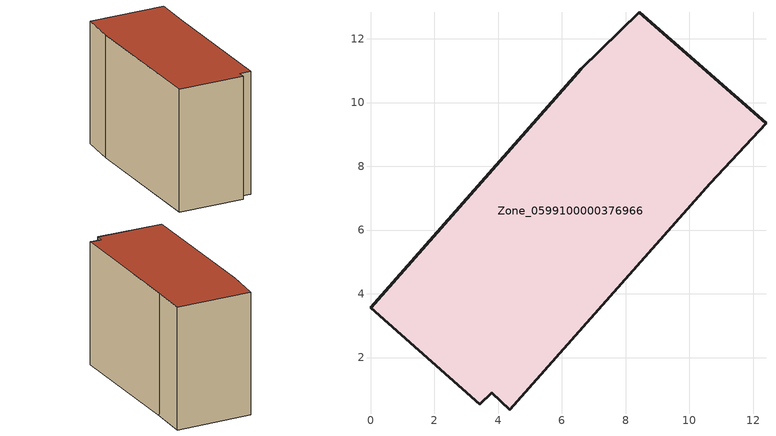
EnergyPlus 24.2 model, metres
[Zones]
Zone_0599100000376966
 floor ground (C_G): 4.37,0.37 3.8,0.9 3.43,0.54 0,3.57 6.62,11.05 8.43,12.83 12.41,9.35 10.65,7.47 z0
 wall outside (C_F): 12.41,9.35 8.43,12.83 6.62,11.05 0,3.57 3.43,0.54 3.8,0.9 4.37,0.37 10.65,7.47 12.41,9.35 z0:8.42
 roof outside (C_R): 3.8,0.9 4.37,0.37 10.65,7.47 12.41,9.35 8.43,12.83 6.62,11.05 0,3.57 3.43,0.54 z8.42
[BUILDING]
Pand.0599100000376966: North Axis=0; Terrain=City; Loads Convergence Tolerance Value=0.04; Temperature Convergence Tolerance Value=0.4; Solar Distribution=FullExterior; Maximum Number of Warmup Days=25; Minimum Number of Warmup Days=1
[Site:Location]
Rotterdam.The.Hague.AP_ZH_NLD Design_Conditions: Latitude=51.96; Longitude=4.45; Time Zone=1; Elevation=-4.5
[SITE:GROUNDTEMPERATURE:BUILDINGSURFACE]
18, 18, 18, 18, 18, 18, 18, 18, 18, 18, 18, 18
[MATERIAL] Thermal Absorptance=0.9; Solar Absorptance=0.7; Visible Absorptance=0.7
Name | Roughness | Thickness | Conductivity | Density | Specific Heat
G.TI.1992-2005 | MediumSmooth | 0.15 | 0.06 | 540 | 1210
F.TI.1992-2005 | Rough | 0.3 | 0.12 | 1920 | 840
R.TI.1992-2005 | MediumRough | 0.2 | 0.08 | 1500 | 1000
[CONSTRUCTION]
C_G: G.TI.1992-2005
C_F: F.TI.1992-2005
C_R: R.TI.1992-2005
[ZONE]
Zone_0599100000376966: Type=1; Multiplier=1; Ceiling Height=Autocalculate; Volume=Autocalculate; Floor Area=autocalculate; Part of Total Floor Area=Yes
[ZONEINFILTRATION:DESIGNFLOWRATE]
Infil_Zone_0599100000376966: Zone or ZoneList or Space or SpaceList=Zone_0599100000376966; Schedule=AlwaysOn; Design Flow Rate Calculation Method=Flow/Area; Flow Rate per Floor Area=0.0015; Constant Term Coefficient=1; Temperature Term Coefficient=0; Velocity Term Coefficient=0; Velocity Squared Term Coefficient=0
[HVACTEMPLATE:ZONE:IDEALLOADSAIRSYSTEM]
Zone_0599100000376966: Maximum Heating Supply Air Temperature=50; Minimum Cooling Supply Air Temperature=13; Maximum Heating Supply Air Humidity Ratio=0.0156; Minimum Cooling Supply Air Humidity Ratio=0.0077; Heating Limit=NoLimit; Cooling Limit=NoLimit; Dehumidification Control Type=ConstantSensibleHeatRatio; Cooling Sensible Heat Ratio=0.7; Dehumidification Setpoint=60; Humidification Control Type=None; Humidification Setpoint=30; Outdoor Air Method=None; Outdoor Air Flow Rate per Person=0.00944; Outdoor Air Flow Rate per Zone Floor Area=0; Outdoor Air Flow Rate per Zone=0; Demand Controlled Ventilation Type=None; Outdoor Air Economizer Type=NoEconomizer; Heat Recovery Type=None; Sensible Heat Recovery Effectiveness=0.7; Latent Heat Recovery Effectiveness=0.65
[ZONECONTROL:THERMOSTAT]
ThermostatControl_Zone_0599100000376966: Zone or ZoneList=Zone_0599100000376966; Control Type Schedule=DualSetpointControlType; Control 1=Thermostat_Zone_0599100000376966; Temperature Difference Between Cutout And Setpoint=0
[THERMOSTATSETPOINT:DUALSETPOINT]
Thermostat_Zone_0599100000376966: Heating Setpoint Temperature Schedule=HeatingSetpoint_Zone_0599100000376966; Cooling Setpoint Temperature Schedule=CoolingSetpoint_Zone_0599100000376966
[SCHEDULE:COMPACT]
HeatingSetpoint_Zone_0599100000376966: Through: 12/31, For: AllDays, Until: 24:00, 21
CoolingSetpoint_Zone_0599100000376966: Through: 12/31, For: AllDays, Until: 24:00, 24
DualSetpointControlType: Through: 12/31, For: AllDays, Until: 24:00, 4
AlwaysOn: Through: 12/31, For: AllDays, Until: 24:00, 1
